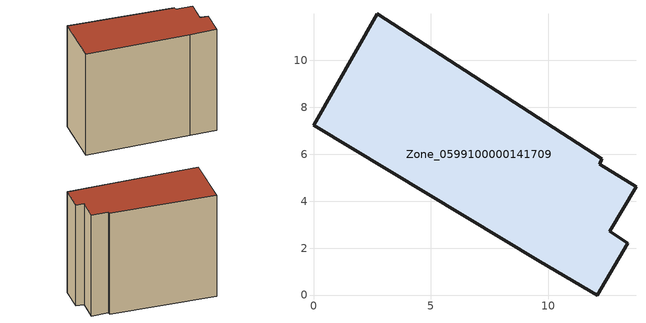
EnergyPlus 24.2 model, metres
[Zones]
Zone_0599100000141709
 floor ground (C_G): 9.65,1.42 0,7.22 2.72,11.97 12.28,5.8 12.18,5.56 13.73,4.61 12.61,2.71 13.37,2.2 12.08,0 z0.03
 wall outside (C_F): 13.37,2.2 12.61,2.71 13.73,4.61 12.18,5.56 12.28,5.8 2.72,11.97 0,7.22 9.65,1.42 12.08,0 13.37,2.2 z0.03:12.42
 roof outside (C_R): 12.28,5.8 2.72,11.97 0,7.22 9.65,1.42 12.08,0 13.37,2.2 12.61,2.71 13.73,4.61 12.18,5.56 z12.42
[BUILDING]
Pand.0599100000141709: North Axis=0; Terrain=City; Loads Convergence Tolerance Value=0.04; Temperature Convergence Tolerance Value=0.4; Solar Distribution=FullExterior; Maximum Number of Warmup Days=25; Minimum Number of Warmup Days=1
[Site:Location]
Rotterdam.The.Hague.AP_ZH_NLD Design_Conditions: Latitude=51.96; Longitude=4.45; Time Zone=1; Elevation=-4.5
[SITE:GROUNDTEMPERATURE:BUILDINGSURFACE]
18, 18, 18, 18, 18, 18, 18, 18, 18, 18, 18, 18
[MATERIAL] Thermal Absorptance=0.9; Solar Absorptance=0.7; Visible Absorptance=0.7
Name | Roughness | Thickness | Conductivity | Density | Specific Heat
G.TC.1946 | MediumSmooth | 0.15 | 1 | 540 | 1210
F.TC.1946 | Rough | 0.3 | 0.857143 | 1920 | 840
R.TC.1946 | MediumRough | 0.2 | 0.909091 | 1500 | 1000
[CONSTRUCTION]
C_G: G.TC.1946
C_F: F.TC.1946
C_R: R.TC.1946
[ZONE]
Zone_0599100000141709: Type=1; Multiplier=1; Ceiling Height=Autocalculate; Volume=Autocalculate; Floor Area=autocalculate; Part of Total Floor Area=Yes
[ZONEINFILTRATION:DESIGNFLOWRATE]
Infil_Zone_0599100000141709: Zone or ZoneList or Space or SpaceList=Zone_0599100000141709; Schedule=AlwaysOn; Design Flow Rate Calculation Method=Flow/Area; Flow Rate per Floor Area=0.003; Constant Term Coefficient=1; Temperature Term Coefficient=0; Velocity Term Coefficient=0; Velocity Squared Term Coefficient=0
[HVACTEMPLATE:ZONE:IDEALLOADSAIRSYSTEM]
Zone_0599100000141709: Maximum Heating Supply Air Temperature=50; Minimum Cooling Supply Air Temperature=13; Maximum Heating Supply Air Humidity Ratio=0.0156; Minimum Cooling Supply Air Humidity Ratio=0.0077; Heating Limit=NoLimit; Cooling Limit=NoLimit; Dehumidification Control Type=ConstantSensibleHeatRatio; Cooling Sensible Heat Ratio=0.7; Dehumidification Setpoint=60; Humidification Control Type=None; Humidification Setpoint=30; Outdoor Air Method=None; Outdoor Air Flow Rate per Person=0.00944; Outdoor Air Flow Rate per Zone Floor Area=0; Outdoor Air Flow Rate per Zone=0; Demand Controlled Ventilation Type=None; Outdoor Air Economizer Type=NoEconomizer; Heat Recovery Type=None; Sensible Heat Recovery Effectiveness=0.7; Latent Heat Recovery Effectiveness=0.65
[ZONECONTROL:THERMOSTAT]
ThermostatControl_Zone_0599100000141709: Zone or ZoneList=Zone_0599100000141709; Control Type Schedule=DualSetpointControlType; Control 1=Thermostat_Zone_0599100000141709; Temperature Difference Between Cutout And Setpoint=0
[THERMOSTATSETPOINT:DUALSETPOINT]
Thermostat_Zone_0599100000141709: Heating Setpoint Temperature Schedule=HeatingSetpoint_Zone_0599100000141709; Cooling Setpoint Temperature Schedule=CoolingSetpoint_Zone_0599100000141709
[SCHEDULE:COMPACT]
HeatingSetpoint_Zone_0599100000141709: Through: 12/31, For: AllDays, Until: 24:00, 21
CoolingSetpoint_Zone_0599100000141709: Through: 12/31, For: AllDays, Until: 24:00, 24
DualSetpointControlType: Through: 12/31, For: AllDays, Until: 24:00, 4
AlwaysOn: Through: 12/31, For: AllDays, Until: 24:00, 1
